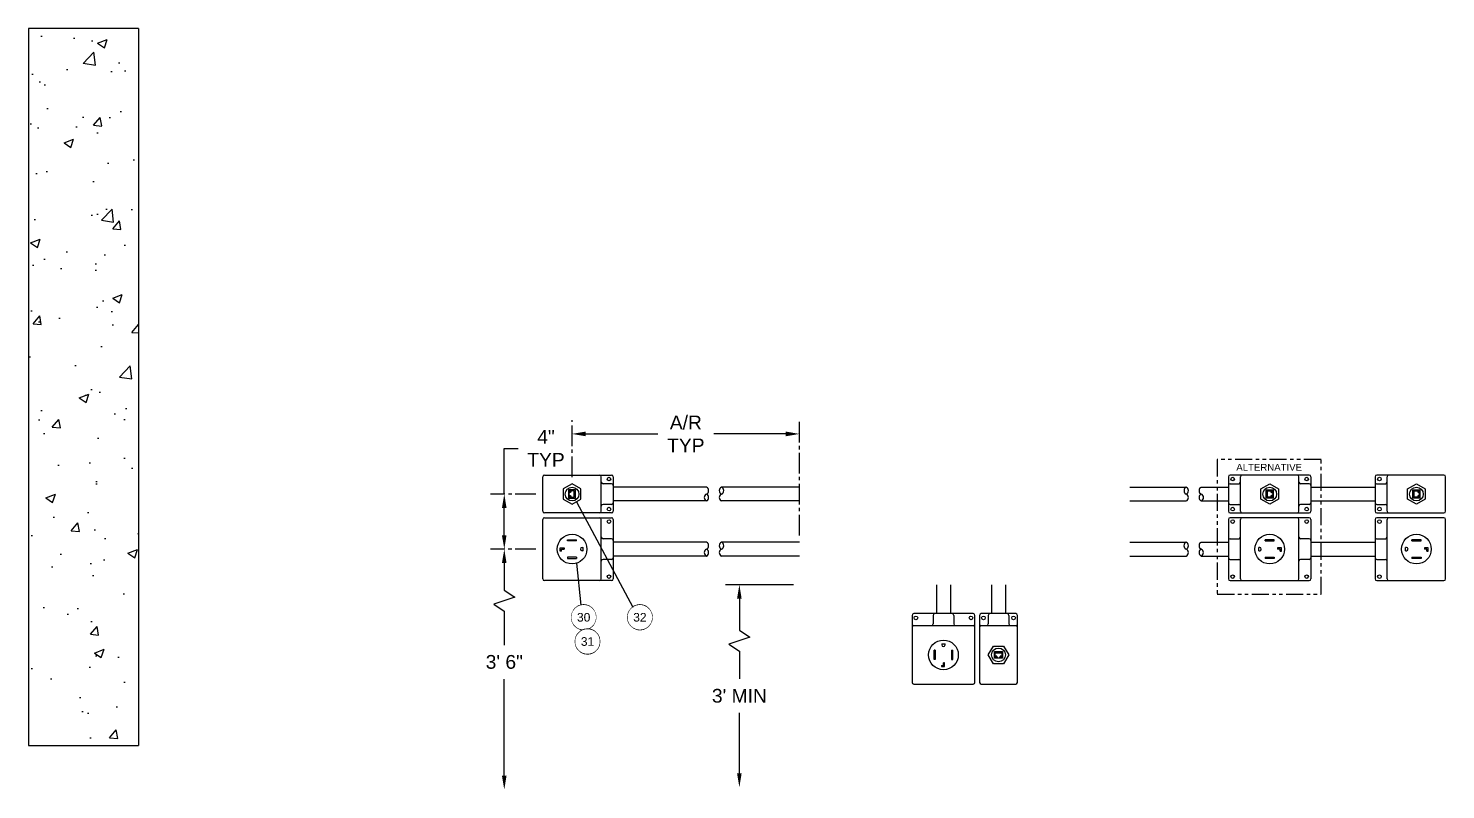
# Model space of a CAD drawing. Header units: inches. Extents: x -228 to 241, y -155 to 115.
# Drawn here: x 114.2 to 217.1, y -8 to 47.3 of the extents above; entities that cross this region are included whole.
import ezdxf
from ezdxf.enums import TextEntityAlignment as Align

# ---------------------------------------------------------------- set-up
doc = ezdxf.new("R2010")
doc.units = ezdxf.units.IN
doc.header["$MEASUREMENT"] = 0
doc.set_wipeout_variables(frame=1)
doc.linetypes.add('CENTER2', pattern=[1.125, 0.75, -0.125, 0.125, -0.125])
doc.linetypes.add('PHANTOM', pattern=[2.5, 1.25, -0.25, 0.25, -0.25, 0.25, -0.25])
for name, color, linetype in [('DIM', 1, 'Continuous'), ('ELECTRICAL DEVICES', 30, 'Continuous'), ('PERMSTRUCT', 4, 'Continuous'), ('TXT', 4, 'Continuous'), ('WIREWAY', 253, 'Continuous'), ('WOODHEAD ENSP1F5', 81, 'Continuous')]:
    doc.layers.add(name, color=color, linetype=linetype)
doc.styles.add('Notes', font='arial.ttf', dxfattribs={"height": 0.125})
doc.styles.get("Standard").update_dxf_attribs({"font": 'arial.ttf'})
doc.dimstyles.new('MEP', dxfattribs={"dimtxt": 0.125, "dimasz": 0.125, "dimexe": 0.125, "dimexo": 0.0625, "dimgap": 0.09, "dimtad": 0, "dimtih": 1, "dimtoh": 1, "dimdec": 5, "dimzin": 3, "dimdsep": 46, "dimlunit": 4, "dimtxsty": 'Standard', "dimcen": 0.125, "dimazin": 2, "dimtfac": 1, "dimtdec": 5, "dimtofl": 0, "dimtmove": 0, "dimatfit": 3, "dimfxl": 1, "dimfrac": 1, "dimtolj": 1, "dimtzin": 0, "dimarcsym": 0})

# ---------------------------------------------------------------- blocks, each defined once
blk = doc.blocks.new('*D43')
at = {"layer": 'Defpoints', "color": 0, "transparency": 16777216}
for p in [(170.28, 6.85), (165.84, -7.86), (165.84, -7.86)]:
    blk.add_point(p, dxfattribs=at)
at = {"layer": 'DIM', "color": 0, "lineweight": -2, "transparency": 16777216}
for p, q in [((169.78, 6.85), (164.84, 6.85)), ((165.84, 5.85), (165.84, 3.55)), ((165.84, 3.55), (166.6, 3.04)), ((166.6, 3.04), (165.07, 2.53)), ((165.07, 2.53), (165.84, 2.02)), ((165.84, 2.02), (165.84, 0.01)), ((165.84, -6.86), (165.84, -2.46))]:
    blk.add_line(p, q, dxfattribs=at)
at = {"layer": 'DIM', "color": 0, "transparency": 16777216}
for points in [[(165.67, 5.85), (166, 5.85), (165.84, 6.85)], [(165.67, -6.86), (166, -6.86), (165.84, -7.86)]]:
    blk.add_solid(points, dxfattribs=at)
at = {"layer": 'DIM', "color": 0, "transparency": 16777216, "insert": (165.84, -1.22), "char_height": 1, "attachment_point": 5}
blk.add_mtext("\\A1;3' MIN", dxfattribs=at)
blk = doc.blocks.new('*D44')
at = {"layer": 'Defpoints', "color": 0, "ltscale": 2, "transparency": 16777216}
for p in [(153.68, 17.81), (153.68, 14.18), (170.21, 9.94)]:
    blk.add_point(p, dxfattribs=at)
at = {"layer": 'DIM', "color": 0, "linetype": 'CENTER2', "lineweight": -2, "ltscale": 2, "transparency": 16777216}
for p, q in [((153.68, 14.68), (153.68, 18.81)), ((170.21, 10.44), (170.21, 18.81))]:
    blk.add_line(p, q, dxfattribs=at)
at = {"layer": 'DIM', "color": 0, "lineweight": -2, "ltscale": 2, "transparency": 16777216}
for p, q in [((154.68, 17.81), (159.91, 17.81)), ((169.21, 17.81), (163.98, 17.81))]:
    blk.add_line(p, q, dxfattribs=at)
at = {"layer": 'DIM', "color": 0, "ltscale": 2, "transparency": 16777216}
for points in [[(154.68, 17.98), (154.68, 17.64), (153.68, 17.81)], [(169.21, 17.98), (169.21, 17.64), (170.21, 17.81)]]:
    blk.add_solid(points, dxfattribs=at)
at = {"layer": 'DIM', "color": 0, "ltscale": 2, "transparency": 16777216, "insert": (161.95, 17.81), "char_height": 1, "attachment_point": 5}
blk.add_mtext('\\A1;A/R\\PTYP', dxfattribs=at)
blk = doc.blocks.new('*D42')
at = {"layer": 'Defpoints', "color": 0, "ltscale": 2, "transparency": 16777216}
for p in [(151.54, 9.44), (148.76, -8.03), (148.76, -8.03)]:
    blk.add_point(p, dxfattribs=at)
at = {"layer": 'DIM', "color": 0, "linetype": 'CENTER2', "lineweight": -2, "ltscale": 2, "transparency": 16777216}
blk.add_line((151.04, 9.44), (147.76, 9.44), dxfattribs=at)
at = {"layer": 'DIM', "color": 0, "lineweight": -2, "ltscale": 2, "transparency": 16777216}
for p, q in [((148.76, 8.44), (148.76, 6.47)), ((148.76, 6.47), (149.52, 5.96)), ((149.52, 5.96), (147.99, 5.45)), ((147.99, 5.45), (148.76, 4.94)), ((148.76, 4.94), (148.76, 2.47)), ((148.76, -7.03), (148.76, 0))]:
    blk.add_line(p, q, dxfattribs=at)
at = {"layer": 'DIM', "color": 0, "ltscale": 2, "transparency": 16777216}
for points in [[(148.59, 8.44), (148.92, 8.44), (148.76, 9.44)], [(148.59, -7.03), (148.92, -7.03), (148.76, -8.03)]]:
    blk.add_solid(points, dxfattribs=at)
at = {"layer": 'DIM', "color": 0, "ltscale": 2, "transparency": 16777216, "insert": (148.76, 1.24), "char_height": 1, "attachment_point": 5}
blk.add_mtext('\\A1;3\' 6"', dxfattribs=at)
blk = doc.blocks.new('*D45')
at = {"layer": 'Defpoints', "color": 0, "ltscale": 2, "transparency": 16777216}
for p in [(151.56, 13.44), (148.76, 9.44), (151.56, 9.44)]:
    blk.add_point(p, dxfattribs=at)
at = {"layer": 'DIM', "color": 0, "lineweight": -2, "ltscale": 2, "transparency": 16777216}
for p, q in [((148.76, 13.44), (148.76, 16.76)), ((148.76, 16.76), (149.76, 16.76)), ((148.76, 10.44), (148.76, 12.44))]:
    blk.add_line(p, q, dxfattribs=at)
at = {"layer": 'DIM', "color": 0, "linetype": 'CENTER2', "lineweight": -2, "ltscale": 2, "transparency": 16777216}
for p, q in [((151.06, 13.44), (147.76, 13.44)), ((151.06, 9.44), (147.76, 9.44))]:
    blk.add_line(p, q, dxfattribs=at)
at = {"layer": 'DIM', "color": 0, "ltscale": 2, "transparency": 16777216}
for points in [[(148.59, 12.44), (148.92, 12.44), (148.76, 13.44)], [(148.59, 10.44), (148.92, 10.44), (148.76, 9.44)]]:
    blk.add_solid(points, dxfattribs=at)
at = {"layer": 'DIM', "color": 0, "ltscale": 2, "transparency": 16777216, "insert": (151.79, 16.76), "char_height": 1, "attachment_point": 5}
blk.add_mtext('\\A1;4"\\PTYP', dxfattribs=at)
blk = doc.blocks.new('ITEM BALLOON')
blk.add_lwpolyline([(-0.006, 0.179), (-0.017, 0.178), (-0.028, 0.176), (-0.039, 0.174), (-0.05, 0.172), (-0.061, 0.168), (-0.071, 0.164), (-0.081, 0.159), (-0.091, 0.154), (-0.1, 0.148), (-0.109, 0.141), (-0.118, 0.134), (-0.126, 0.126), (-0.134, 0.118), (-0.141, 0.109), (-0.148, 0.1), (-0.154, 0.091), (-0.159, 0.081), (-0.164, 0.071), (-0.168, 0.061), (-0.172, 0.05), (-0.174, 0.039), (-0.176, 0.028), (-0.178, 0.017), (-0.179, 0.006), (-0.179, -0.006), (-0.178, -0.017), (-0.176, -0.028), (-0.174, -0.039), (-0.172, -0.05), (-0.168, -0.061), (-0.164, -0.071), (-0.159, -0.081), (-0.154, -0.091), (-0.148, -0.1), (-0.141, -0.109), (-0.134, -0.118), (-0.126, -0.126), (-0.118, -0.134), (-0.109, -0.141), (-0.1, -0.148), (-0.091, -0.154), (-0.081, -0.159), (-0.071, -0.164), (-0.061, -0.168), (-0.05, -0.172), (-0.039, -0.174), (-0.028, -0.176), (-0.017, -0.178), (-0.006, -0.179), (0.006, -0.179), (0.017, -0.178), (0.028, -0.176), (0.039, -0.174), (0.05, -0.172), (0.061, -0.168), (0.071, -0.164), (0.081, -0.159), (0.091, -0.154), (0.1, -0.148), (0.109, -0.141), (0.118, -0.134), (0.126, -0.126), (0.134, -0.118), (0.141, -0.109), (0.148, -0.1), (0.154, -0.091), (0.159, -0.081), (0.164, -0.071), (0.168, -0.061), (0.172, -0.05), (0.174, -0.039), (0.176, -0.028), (0.178, -0.017), (0.179, -0.006), (0.179, 0.006), (0.178, 0.017), (0.176, 0.028), (0.174, 0.039), (0.172, 0.05), (0.168, 0.061), (0.164, 0.071), (0.159, 0.081), (0.154, 0.091), (0.148, 0.1), (0.141, 0.109), (0.134, 0.118), (0.126, 0.126), (0.118, 0.134), (0.109, 0.141), (0.1, 0.148), (0.091, 0.154), (0.081, 0.159), (0.071, 0.164), (0.061, 0.168), (0.05, 0.172), (0.039, 0.174), (0.028, 0.176), (0.017, 0.178), (0.006, 0.179)], close=True)
blk.add_wipeout([(-0.006, 0.179), (-0.017, 0.178), (-0.028, 0.176), (-0.039, 0.174), (-0.05, 0.172), (-0.061, 0.168), (-0.071, 0.164), (-0.081, 0.159), (-0.091, 0.154), (-0.1, 0.148), (-0.109, 0.141), (-0.118, 0.134), (-0.126, 0.126), (-0.134, 0.118), (-0.141, 0.109), (-0.148, 0.1), (-0.154, 0.091), (-0.159, 0.081), (-0.164, 0.071), (-0.168, 0.061), (-0.172, 0.05), (-0.174, 0.039), (-0.176, 0.028), (-0.178, 0.017), (-0.179, 0.006), (-0.179, -0.006), (-0.178, -0.017), (-0.176, -0.028), (-0.174, -0.039), (-0.172, -0.05), (-0.168, -0.061), (-0.164, -0.071), (-0.159, -0.081), (-0.154, -0.091), (-0.148, -0.1), (-0.141, -0.109), (-0.134, -0.118), (-0.126, -0.126), (-0.118, -0.134), (-0.109, -0.141), (-0.1, -0.148), (-0.091, -0.154), (-0.081, -0.159), (-0.071, -0.164), (-0.061, -0.168), (-0.05, -0.172), (-0.039, -0.174), (-0.028, -0.176), (-0.017, -0.178), (-0.006, -0.179), (0.006, -0.179), (0.017, -0.178), (0.028, -0.176), (0.039, -0.174), (0.05, -0.172), (0.061, -0.168), (0.071, -0.164), (0.081, -0.159), (0.091, -0.154), (0.1, -0.148), (0.109, -0.141), (0.118, -0.134), (0.126, -0.126), (0.134, -0.118), (0.141, -0.109), (0.148, -0.1), (0.154, -0.091), (0.159, -0.081), (0.164, -0.071), (0.168, -0.061), (0.172, -0.05), (0.174, -0.039), (0.176, -0.028), (0.178, -0.017), (0.179, -0.006), (0.179, 0.006), (0.178, 0.017), (0.176, 0.028), (0.174, 0.039), (0.172, 0.05), (0.168, 0.061), (0.164, 0.071), (0.159, 0.081), (0.154, 0.091), (0.148, 0.1), (0.141, 0.109), (0.134, 0.118), (0.126, 0.126), (0.118, 0.134), (0.109, 0.141), (0.1, 0.148), (0.091, 0.154), (0.081, 0.159), (0.071, 0.164), (0.061, 0.168), (0.05, 0.172), (0.039, 0.174), (0.028, 0.176), (0.017, 0.178), (0.006, 0.179)])
at = {"style": 'Notes'}
blk.add_attdef('X', text='', height=0.125, dxfattribs=at).set_placement((0, 0), align=Align.MIDDLE_CENTER)

msp = doc.modelspace()

# ---------------------------------------------------------------- hatches: boundary and pattern name
at = {"layer": 'PERMSTRUCT'}
h = msp.add_hatch(dxfattribs=at)
h.set_pattern_fill('AR-CONC', color=256, style=0)
h.set_pattern_definition([(50, (92.767, -9.288), (7.1726, -0.6275), [0.75, -8.25]), (355, (92.767, -9.288), (-1.3875, 7.5219), [0.6, -6.6]), (100.451, (93.3646, -9.34), (5.7851, 6.8944), [0.6374, -7.0114]), (46.184, (92.767, -7.288), (10.6724, -1.6552), [1.125, -12.375]), (96.636, (93.656, -7.426), (9.3466, 9.7412), [0.9561, -10.5171]), (351.184, (92.767, -7.288), (9.3466, 9.7412), [0.9, -9.9]), (21, (93.767, -7.788), (5.96907, -4.0262), [0.75, -8.25]), (326, (93.767, -7.788), (2.43315, 7.2515), [0.6, -6.6]), (71.451, (94.2644, -8.1235), (8.4022, 3.2253), [0.6374, -7.0114]), (37.5, (92.767, -9.288), (0.1216, 3.32894), [0, -6.52, 0, -6.7, 0, -6.625]), (7.5, (92.767, -9.288), (2.6307, 3.94412), [0, -3.82, 0, -6.37, 0, -2.525]), (327.5, (90.537, -9.288), (5.33822, -0.22555), [0, -2.5, 0, -7.8, 0, -10.35]), (317.5, (89.537, -9.288), (5.83186, 1.00105), [0, -3.25, 0, -5.18, 0, -7.35])])
h.paths.add_polyline_path([(122.181686, 47.275544), (114.181686, 47.275544), (114.181686, -4.821708), (122.181686, -4.821708)])

# ---------------------------------------------------------------- linework, layer by layer
at = {"layer": 'Defpoints'}
for p, q in [((114.181686, 47.275544), (114.181686, -4.821708)), ((122.181686, 47.275544), (114.181686, 47.275544)), ((114.181686, -4.821708), (122.181686, -4.821708))]:
    msp.add_line(p, q, dxfattribs=at)
at = {"layer": 'ELECTRICAL DEVICES'}
for p, q in [((152.829517, 9.289904), (152.829517, 9.52609)), ((152.829517, 9.52609), (153.103314, 9.52609)), ((152.921065, 9.289904), (152.829517, 9.289904)), ((152.921065, 9.289904), (152.921065, 9.434543)), ((152.921065, 9.434543), (153.103314, 9.434543)), ((153.103314, 9.52609), (153.103314, 9.434543)), ((153.346487, 10.127367), (154.014786, 10.127367)), ((153.346487, 10.035819), (153.346487, 10.127367)), ((154.014786, 10.035819), (153.346487, 10.035819)), ((154.014786, 10.035819), (154.014786, 10.127367)), ((154.407672, 9.557745), (154.480042, 9.557745)), ((154.480042, 9.322956), (154.407672, 9.322956)), ((154.480042, 9.322956), (154.480042, 9.557745)), ((203.565489, 9.322956), (203.565489, 9.557745)), ((203.637859, 9.557745), (203.565489, 9.557745)), ((203.565489, 9.322956), (203.637859, 9.322956)), ((204.699044, 10.127367), (204.030745, 10.127367)), ((204.030745, 10.035819), (204.030745, 10.127367)), ((204.030745, 10.035819), (204.699044, 10.035819)), ((204.699044, 10.035819), (204.699044, 10.127367)), ((205.216013, 9.52609), (204.942217, 9.52609)), ((204.942217, 9.52609), (204.942217, 9.434543)), ((205.124466, 9.434543), (204.942217, 9.434543)), ((205.124466, 9.289904), (205.124466, 9.434543)), ((205.124466, 9.289904), (205.216013, 9.289904)), ((205.216013, 9.289904), (205.216013, 9.52609)), ((214.225223, 9.322956), (214.225223, 9.557745)), ((214.297594, 9.557745), (214.225223, 9.557745)), ((214.225223, 9.322956), (214.297594, 9.322956)), ((215.358778, 10.127367), (214.690479, 10.127367)), ((214.690479, 10.035819), (214.690479, 10.127367)), ((214.690479, 10.035819), (215.358778, 10.035819)), ((215.358778, 10.035819), (215.358778, 10.127367)), ((215.875748, 9.52609), (215.601952, 9.52609)), ((215.601952, 9.52609), (215.601952, 9.434543)), ((215.7842, 9.434543), (215.601952, 9.434543)), ((215.7842, 9.289904), (215.7842, 9.434543)), ((215.7842, 9.289904), (215.875748, 9.289904)), ((215.875748, 9.289904), (215.875748, 9.52609)), ((154.014786, 8.844882), (153.346487, 8.844882)), ((153.346487, 8.844882), (153.346487, 8.753334)), ((153.346487, 8.753334), (154.014786, 8.753334)), ((154.014786, 8.844882), (154.014786, 8.753334)), ((204.030745, 8.844882), (204.699044, 8.844882)), ((204.030745, 8.844882), (204.030745, 8.753334)), ((204.699044, 8.753334), (204.030745, 8.753334)), ((204.699044, 8.844882), (204.699044, 8.753334)), ((214.690479, 8.844882), (215.358778, 8.844882)), ((214.690479, 8.844882), (214.690479, 8.753334)), ((215.358778, 8.753334), (214.690479, 8.753334)), ((215.358778, 8.844882), (215.358778, 8.753334)), ((179.978505, 1.420698), (179.978505, 2.088997)), ((180.070052, 2.088997), (179.978505, 2.088997)), ((180.070052, 2.088997), (180.070052, 1.420698)), ((180.548126, 2.554253), (180.782916, 2.554253)), ((180.548126, 2.554253), (180.548126, 2.481883)), ((180.782916, 2.481883), (180.782916, 2.554253)), ((181.26099, 2.088997), (181.26099, 1.420698)), ((181.26099, 2.088997), (181.352537, 2.088997)), ((181.352537, 1.420698), (181.352537, 2.088997)), ((180.070052, 1.420698), (179.978505, 1.420698)), ((180.659713, 0.995276), (180.659713, 1.177524)), ((180.751261, 1.177524), (180.659713, 1.177524)), ((180.751261, 0.903728), (180.751261, 1.177524)), ((181.26099, 1.420698), (181.352537, 1.420698)), ((180.515074, 0.995276), (180.659713, 0.995276)), ((180.515074, 0.995276), (180.515074, 0.903728)), ((180.515074, 0.903728), (180.751261, 0.903728))]:
    msp.add_line(p, q, dxfattribs=at)
for centre in [(153.680637, 9.44035), (204.364894, 9.44035), (215.024629, 9.44035), (180.665521, 1.754847)]:
    msp.add_circle(centre, 1.078125, dxfattribs=at)
for centre, start, end in [((154.407672, 9.44035), 90, 270), ((203.637859, 9.44035), 270, 90), ((214.297594, 9.44035), 270, 90), ((180.665521, 2.481883), 180, 0)]:
    msp.add_arc(centre, 0.117395, start, end, dxfattribs=at)
at = {"layer": 'PERMSTRUCT'}
msp.add_line((122.181686, 47.275544), (122.181686, -4.821708), dxfattribs=at)
at = {"layer": 'TXT', "linetype": 'PHANTOM'}
msp.add_lwpolyline([(200.558378, 6.170335), (208.098695, 6.170335), (208.098695, 15.960437), (200.558378, 15.960437)], close=True, dxfattribs=at)
at = {"layer": 'WIREWAY'}
for p, q in [((151.555637, 12.19035), (151.555637, 14.69035)), ((151.680637, 14.81535), (156.555637, 14.81535)), ((155.805637, 12.19035), (155.805637, 14.69035)), ((156.680637, 14.69035), (156.680637, 12.19035)), ((201.364894, 14.69035), (201.364894, 12.19035)), ((207.239894, 14.81535), (201.489894, 14.81535)), ((202.239894, 12.19035), (202.239894, 14.69035)), ((206.489894, 12.19035), (206.489894, 14.69035)), ((206.489894, 12.19035), (206.489894, 14.69035)), ((207.364894, 14.69035), (207.364894, 12.19035)), ((212.024629, 14.69035), (212.024629, 12.19035)), ((217.024629, 14.81535), (212.149629, 14.81535)), ((212.899629, 12.19035), (212.899629, 14.69035)), ((217.149629, 12.19035), (217.149629, 14.69035)), ((156.555637, 14.19035), (155.930637, 14.19035)), ((163.446266, 13.94035), (156.680637, 13.94035)), ((170.211896, 13.94035), (164.539684, 13.94035)), ((194.212896, 13.94035), (198.30204, 13.94035)), ((199.395458, 13.94035), (201.364894, 13.94035)), ((201.489894, 14.19035), (202.114894, 14.19035)), ((207.239894, 14.19035), (206.614894, 14.19035)), ((207.364894, 13.94035), (212.024629, 13.94035)), ((212.149629, 14.19035), (212.774629, 14.19035)), ((156.555637, 12.69035), (155.930637, 12.69035)), ((163.446266, 12.94035), (156.680637, 12.94035)), ((170.211896, 12.94035), (164.539684, 12.94035)), ((194.212896, 12.94035), (198.30204, 12.94035)), ((199.395458, 12.94035), (201.364894, 12.94035)), ((201.489894, 12.69035), (202.114894, 12.69035)), ((207.239894, 12.69035), (206.614894, 12.69035)), ((207.364894, 12.94035), (212.024629, 12.94035)), ((212.149629, 12.69035), (212.774629, 12.69035)), ((151.555637, 7.2841), (151.555637, 11.5966)), ((156.555637, 12.06535), (151.680637, 12.06535)), ((151.680637, 11.7216), (156.555637, 11.7216)), ((155.805637, 7.2841), (155.805637, 11.5966)), ((156.680637, 11.5966), (156.680637, 7.2841)), ((201.364894, 11.5966), (201.364894, 7.2841)), ((201.489894, 12.06535), (207.239894, 12.06535)), ((207.239894, 11.7216), (201.489894, 11.7216)), ((202.239894, 7.2841), (202.239894, 11.5966)), ((206.489894, 7.2841), (206.489894, 11.5966)), ((206.489894, 7.2841), (206.489894, 11.5966)), ((207.364894, 11.5966), (207.364894, 7.2841)), ((212.024629, 11.5966), (212.024629, 7.2841)), ((212.149629, 12.06535), (217.024629, 12.06535)), ((217.024629, 11.7216), (212.149629, 11.7216)), ((212.899629, 7.2841), (212.899629, 11.5966)), ((217.149629, 7.2841), (217.149629, 11.5966)), ((156.555637, 10.19035), (155.930637, 10.19035)), ((163.446266, 9.94035), (156.680637, 9.94035)), ((170.211896, 9.94035), (164.539684, 9.94035)), ((194.211896, 9.94035), (198.30104, 9.94035)), ((199.394458, 9.94035), (201.364894, 9.94035)), ((201.489894, 10.19035), (202.114894, 10.19035)), ((207.239894, 10.19035), (206.614894, 10.19035)), ((207.364894, 9.94035), (212.023629, 9.94035)), ((212.149629, 10.19035), (212.774629, 10.19035)), ((156.555637, 8.69035), (155.930637, 8.69035)), ((163.446266, 8.94035), (156.680637, 8.94035)), ((170.211896, 8.94035), (164.539684, 8.94035)), ((194.211896, 8.94035), (198.30104, 8.94035)), ((199.394458, 8.94035), (201.364894, 8.94035)), ((201.489894, 8.69035), (202.114894, 8.69035)), ((207.239894, 8.69035), (206.614894, 8.69035)), ((207.364894, 8.94035), (212.023629, 8.94035)), ((212.149629, 8.69035), (212.774629, 8.69035)), ((156.555637, 7.1591), (151.680637, 7.1591)), ((180.165521, 6.85341), (180.165521, 4.754847)), ((181.165521, 6.85341), (181.165521, 4.754847)), ((184.165521, 6.85341), (184.165521, 4.754847)), ((185.165521, 6.85341), (185.165521, 4.754847)), ((201.489894, 7.1591), (207.239894, 7.1591)), ((212.149629, 7.1591), (217.024629, 7.1591)), ((178.384271, 4.629847), (178.384271, -0.245153)), ((182.821771, 4.754847), (178.509271, 4.754847)), ((179.915521, 4.629847), (179.915521, 4.004847)), ((181.415521, 4.629847), (181.415521, 4.004847)), ((182.946771, -0.245153), (182.946771, 4.629847)), ((183.290521, 4.629847), (183.290521, -0.245153)), ((185.915521, 4.754847), (183.415521, 4.754847)), ((183.915521, 4.629847), (183.915521, 4.004847)), ((185.415521, 4.629847), (185.415521, 4.004847)), ((186.040521, -0.245153), (186.040521, 4.629847)), ((178.509271, 3.879847), (182.821771, 3.879847)), ((183.415521, 3.879847), (185.915521, 3.879847)), ((178.509271, -0.370153), (182.821771, -0.370153)), ((183.415521, -0.370153), (185.915521, -0.370153))]:
    msp.add_line(p, q, dxfattribs=at)
for centre in [(156.368137, 14.5341), (201.677394, 14.5341), (207.052394, 14.5341), (212.337129, 14.5341), (156.368137, 12.3466), (201.677394, 12.3466), (207.052394, 12.3466), (212.337129, 12.3466), (156.368137, 11.44035), (201.677394, 11.44035), (207.052394, 11.44035), (212.337129, 11.44035), (156.368137, 7.44035), (201.677394, 7.44035), (207.052394, 7.44035), (212.337129, 7.44035), (178.665521, 4.442347), (182.665521, 4.442347), (183.571771, 4.442347), (185.759271, 4.442347)]:
    msp.add_circle(centre, 0.1325, dxfattribs=at)
for centre, radius, start, end in [((151.680637, 14.69035), 0.125, 90, 180), ((155.680637, 14.69035), 0.125, 0, 90), ((156.555637, 14.69035), 0.125, 0, 90), ((201.489894, 14.69035), 0.125, 90, 180), ((202.364894, 14.69035), 0.125, 90, 180), ((206.364894, 14.69035), 0.125, 0, 90), ((206.364894, 14.69035), 0.125, 0, 90), ((207.239894, 14.69035), 0.125, 0, 90), ((212.149629, 14.69035), 0.125, 90, 180), ((213.024629, 14.69035), 0.125, 90, 180), ((217.024629, 14.69035), 0.125, 0, 90), ((155.930637, 14.31535), 0.125, 180, 270), ((156.555637, 14.06535), 0.125, 0, 90), ((163.560014, 13.19035), 0.274661, 114.4651909, 245.5348091), ((163.332518, 13.69035), 0.274661, 294.4651909, 65.5348091), ((163.332518, 13.19035), 0.274661, 294.4651909, 65.5348091), ((164.653432, 13.69035), 0.274661, 114.4651909, 245.5348091), ((164.653432, 13.19035), 0.274661, 114.4651909, 245.5348091), ((164.425936, 13.69035), 0.274661, 294.4651909, 65.5348091), ((198.415788, 13.69035), 0.274661, 114.4651909, 245.5348091), ((198.188292, 13.69035), 0.274661, 294.4651909, 65.5348091), ((198.188292, 13.19035), 0.274661, 294.4651909, 65.5348091), ((199.509206, 13.69035), 0.274661, 114.4651909, 245.5348091), ((199.509206, 13.19035), 0.274661, 114.4651909, 245.5348091), ((199.28171, 13.19035), 0.274661, 294.4651909, 65.5348091), ((201.489894, 14.06535), 0.125, 90, 180), ((202.114894, 14.31535), 0.125, 270, 0), ((206.614894, 14.31535), 0.125, 180, 270), ((207.239894, 14.06535), 0.125, 0, 90), ((212.149629, 14.06535), 0.125, 90, 180), ((212.774629, 14.31535), 0.125, 270, 0), ((155.930637, 12.56535), 0.125, 90, 180), ((156.555637, 12.81535), 0.125, 270, 0), ((201.489894, 12.81535), 0.125, 180, 270), ((202.114894, 12.56535), 0.125, 0, 90), ((206.614894, 12.56535), 0.125, 90, 180), ((207.239894, 12.81535), 0.125, 270, 0), ((212.149629, 12.81535), 0.125, 180, 270), ((212.774629, 12.56535), 0.125, 0, 90), ((151.680637, 12.19035), 0.125, 180, 270), ((151.680637, 11.5966), 0.125, 90, 180), ((155.680637, 12.19035), 0.125, 270, 0), ((155.680637, 11.5966), 0.125, 0, 90), ((156.555637, 12.19035), 0.125, 270, 0), ((156.555637, 11.5966), 0.125, 0, 90), ((201.489894, 12.19035), 0.125, 180, 270), ((201.489894, 11.5966), 0.125, 90, 180), ((202.364894, 12.19035), 0.125, 180, 270), ((202.364894, 11.5966), 0.125, 90, 180), ((206.364894, 12.19035), 0.125, 270, 0), ((206.364894, 12.19035), 0.125, 270, 0), ((206.364894, 11.5966), 0.125, 0, 90), ((206.364894, 11.5966), 0.125, 0, 90), ((207.239894, 12.19035), 0.125, 270, 0), ((207.239894, 11.5966), 0.125, 0, 90), ((212.149629, 12.19035), 0.125, 180, 270), ((212.149629, 11.5966), 0.125, 90, 180), ((213.024629, 12.19035), 0.125, 180, 270), ((213.024629, 11.5966), 0.125, 90, 180), ((217.024629, 12.19035), 0.125, 270, 0), ((217.024629, 11.5966), 0.125, 0, 90), ((155.930637, 10.31535), 0.125, 180, 270), ((202.114894, 10.31535), 0.125, 270, 0), ((206.614894, 10.31535), 0.125, 180, 270), ((212.774629, 10.31535), 0.125, 270, 0), ((156.555637, 10.06535), 0.125, 0, 90), ((163.560014, 9.19035), 0.274661, 114.4651909, 245.5348091), ((163.332518, 9.69035), 0.274661, 294.4651909, 65.5348091), ((163.332518, 9.19035), 0.274661, 294.4651909, 65.5348091), ((164.653432, 9.69035), 0.274661, 114.4651909, 245.5348091), ((164.653432, 9.19035), 0.274661, 114.4651909, 245.5348091), ((164.425936, 9.69035), 0.274661, 294.4651909, 65.5348091), ((198.414789, 9.69035), 0.274661, 114.4651909, 245.5348091), ((198.187292, 9.69035), 0.274661, 294.4651909, 65.5348091), ((198.187292, 9.19035), 0.274661, 294.4651909, 65.5348091), ((199.508207, 9.69035), 0.274661, 114.4651909, 245.5348091), ((199.508207, 9.19035), 0.274661, 114.4651909, 245.5348091), ((199.28071, 9.19035), 0.274661, 294.4651909, 65.5348091), ((201.489894, 10.06535), 0.125, 90, 180), ((207.239894, 10.06535), 0.125, 0, 90), ((212.149629, 10.06535), 0.125, 90, 180), ((155.930637, 8.56535), 0.125, 90, 180), ((156.555637, 8.81535), 0.125, 270, 0), ((201.489894, 8.81535), 0.125, 180, 270), ((202.114894, 8.56535), 0.125, 0, 90), ((206.614894, 8.56535), 0.125, 90, 180), ((207.239894, 8.81535), 0.125, 270, 0), ((212.149629, 8.81535), 0.125, 180, 270), ((212.774629, 8.56535), 0.125, 0, 90), ((151.680637, 7.2841), 0.125, 180, 270), ((155.680637, 7.2841), 0.125, 270, 0), ((156.555637, 7.2841), 0.125, 270, 0), ((201.489894, 7.2841), 0.125, 180, 270), ((202.364894, 7.2841), 0.125, 180, 270), ((206.364894, 7.2841), 0.125, 270, 0), ((206.364894, 7.2841), 0.125, 270, 0), ((207.239894, 7.2841), 0.125, 270, 0), ((212.149629, 7.2841), 0.125, 180, 270), ((213.024629, 7.2841), 0.125, 180, 270), ((217.024629, 7.2841), 0.125, 270, 0), ((178.509271, 4.629847), 0.125, 90, 180), ((180.040521, 4.629847), 0.125, 90, 180), ((181.290521, 4.629847), 0.125, 0, 90), ((182.821771, 4.629847), 0.125, 0, 90), ((183.415521, 4.629847), 0.125, 90, 180), ((184.040521, 4.629847), 0.125, 90, 180), ((185.290521, 4.629847), 0.125, 0, 90), ((185.915521, 4.629847), 0.125, 0, 90), ((178.509271, 3.754847), 0.125, 90, 180), ((179.790521, 4.004847), 0.125, 270, 360), ((181.540521, 4.004847), 0.125, 180, 270), ((182.821771, 3.754847), 0.125, 0, 90), ((183.415521, 3.754847), 0.125, 90, 180), ((183.790521, 4.004847), 0.125, 270, 360), ((185.540521, 4.004847), 0.125, 180, 270), ((185.915521, 3.754847), 0.125, 0, 90), ((178.509271, -0.245153), 0.125, 180, 270), ((182.821771, -0.245153), 0.125, 270, 0), ((183.415521, -0.245153), 0.125, 180, 270), ((185.915521, -0.245153), 0.125, 270, 0)]:
    msp.add_arc(centre, radius, start, end, dxfattribs=at)
at = {"layer": 'WOODHEAD ENSP1F5'}
for p, q in [((153.928146, 13.740361), (153.433128, 13.740361)), ((153.433128, 13.740361), (153.433128, 13.140339)), ((153.468129, 13.521603), (153.448128, 13.521603)), ((153.448128, 13.521603), (153.448128, 13.359097)), ((153.838142, 13.676359), (153.468129, 13.676359)), ((153.468129, 13.676359), (153.468129, 13.521603)), ((153.468129, 13.676359), (153.468129, 13.591356)), ((153.548132, 13.676359), (153.468129, 13.676359)), ((153.468129, 13.591356), (153.548132, 13.591356)), ((153.523131, 13.521603), (153.468129, 13.521603)), ((153.588133, 13.567355), (153.523131, 13.567355)), ((153.523131, 13.567355), (153.523131, 13.521603)), ((153.548132, 13.591356), (153.548132, 13.676359)), ((153.588133, 13.676359), (153.588133, 13.567355)), ((153.838142, 13.204342), (153.838142, 13.676359)), ((153.928146, 13.140339), (153.928146, 13.740361)), ((204.117385, 13.140339), (204.117385, 13.740361)), ((204.117385, 13.740361), (204.612403, 13.740361)), ((204.207389, 13.676359), (204.577402, 13.676359)), ((204.207389, 13.204342), (204.207389, 13.676359)), ((204.457398, 13.676359), (204.457398, 13.567355)), ((204.457398, 13.567355), (204.5224, 13.567355)), ((204.497399, 13.591356), (204.497399, 13.676359)), ((204.497399, 13.676359), (204.577402, 13.676359)), ((204.577402, 13.591356), (204.497399, 13.591356)), ((204.5224, 13.567355), (204.5224, 13.521603)), ((204.5224, 13.521603), (204.577402, 13.521603)), ((204.577402, 13.676359), (204.577402, 13.521603)), ((204.577402, 13.676359), (204.577402, 13.591356)), ((204.577402, 13.521603), (204.597403, 13.521603)), ((204.597403, 13.521603), (204.597403, 13.359097)), ((204.612403, 13.740361), (204.612403, 13.140339)), ((214.77712, 13.140339), (214.77712, 13.740361)), ((214.77712, 13.740361), (215.272138, 13.740361)), ((214.867123, 13.676359), (215.237137, 13.676359)), ((214.867123, 13.204342), (214.867123, 13.676359)), ((215.117132, 13.676359), (215.117132, 13.567355)), ((215.117132, 13.567355), (215.182134, 13.567355)), ((215.157134, 13.591356), (215.157134, 13.676359)), ((215.157134, 13.676359), (215.237137, 13.676359)), ((215.237137, 13.591356), (215.157134, 13.591356)), ((215.182134, 13.567355), (215.182134, 13.521603)), ((215.182134, 13.521603), (215.237137, 13.521603)), ((215.237137, 13.676359), (215.237137, 13.521603)), ((215.237137, 13.676359), (215.237137, 13.591356)), ((215.237137, 13.521603), (215.257137, 13.521603)), ((215.257137, 13.521603), (215.257137, 13.359097)), ((215.272138, 13.740361), (215.272138, 13.140339)), ((153.433128, 13.140339), (153.928146, 13.140339)), ((153.448128, 13.359097), (153.468129, 13.359097)), ((153.468129, 13.359097), (153.523131, 13.359097)), ((153.468129, 13.359097), (153.468129, 13.204342)), ((153.548132, 13.289345), (153.468129, 13.289345)), ((153.468129, 13.289345), (153.468129, 13.204342)), ((153.468129, 13.204342), (153.838142, 13.204342)), ((153.468129, 13.204342), (153.548132, 13.204342)), ((153.523131, 13.359097), (153.523131, 13.313346)), ((153.523131, 13.313346), (153.588133, 13.313346)), ((153.548132, 13.204342), (153.548132, 13.289345)), ((153.588133, 13.313346), (153.588133, 13.204342)), ((204.612403, 13.140339), (204.117385, 13.140339)), ((204.577402, 13.204342), (204.207389, 13.204342)), ((204.5224, 13.313346), (204.457398, 13.313346)), ((204.457398, 13.313346), (204.457398, 13.204342)), ((204.497399, 13.204342), (204.497399, 13.289345)), ((204.497399, 13.289345), (204.577402, 13.289345)), ((204.577402, 13.204342), (204.497399, 13.204342)), ((204.577402, 13.359097), (204.5224, 13.359097)), ((204.5224, 13.359097), (204.5224, 13.313346)), ((204.597403, 13.359097), (204.577402, 13.359097)), ((204.577402, 13.359097), (204.577402, 13.204342)), ((204.577402, 13.289345), (204.577402, 13.204342)), ((215.272138, 13.140339), (214.77712, 13.140339)), ((215.237137, 13.204342), (214.867123, 13.204342)), ((215.182134, 13.313346), (215.117132, 13.313346)), ((215.117132, 13.313346), (215.117132, 13.204342)), ((215.157134, 13.204342), (215.157134, 13.289345)), ((215.157134, 13.289345), (215.237137, 13.289345)), ((215.237137, 13.204342), (215.157134, 13.204342)), ((215.237137, 13.359097), (215.182134, 13.359097)), ((215.182134, 13.359097), (215.182134, 13.313346)), ((215.257137, 13.359097), (215.237137, 13.359097)), ((215.237137, 13.359097), (215.237137, 13.204342)), ((215.237137, 13.289345), (215.237137, 13.204342)), ((184.36551, 2.002356), (184.965532, 2.002356)), ((184.36551, 1.507338), (184.36551, 2.002356)), ((184.965532, 1.507338), (184.36551, 1.507338)), ((184.429512, 1.54234), (184.429512, 1.912353)), ((184.429512, 1.912353), (184.90153, 1.912353)), ((184.538516, 1.662344), (184.429512, 1.662344)), ((184.429512, 1.622343), (184.514515, 1.622343)), ((184.429512, 1.54234), (184.429512, 1.622343)), ((184.584268, 1.54234), (184.429512, 1.54234)), ((184.514515, 1.54234), (184.429512, 1.54234)), ((184.514515, 1.622343), (184.514515, 1.54234)), ((184.538516, 1.597342), (184.538516, 1.662344)), ((184.584268, 1.597342), (184.538516, 1.597342)), ((184.584268, 1.54234), (184.584268, 1.597342)), ((184.584268, 1.522339), (184.584268, 1.54234)), ((184.746774, 1.522339), (184.584268, 1.522339)), ((184.792526, 1.597342), (184.746774, 1.597342)), ((184.746774, 1.597342), (184.746774, 1.54234)), ((184.90153, 1.54234), (184.746774, 1.54234)), ((184.746774, 1.54234), (184.746774, 1.522339)), ((184.90153, 1.662344), (184.792526, 1.662344)), ((184.792526, 1.662344), (184.792526, 1.597342)), ((184.816526, 1.622343), (184.90153, 1.622343)), ((184.816526, 1.54234), (184.816526, 1.622343)), ((184.90153, 1.54234), (184.816526, 1.54234)), ((184.90153, 1.912353), (184.90153, 1.54234)), ((184.90153, 1.622343), (184.90153, 1.54234)), ((184.965532, 2.002356), (184.965532, 1.507338))]:
    msp.add_line(p, q, dxfattribs=at)
at = {"layer": 'WOODHEAD ENSP1F5', "flags": 128}
for points in [[(153.038137, 13.069403), (153.680637, 12.698455), (154.323137, 13.069403), (154.323137, 13.811298), (153.680637, 14.182245), (153.038137, 13.811298)], [(205.007394, 13.069403), (204.364894, 12.698455), (203.722394, 13.069403), (203.722394, 13.811298), (204.364894, 14.182245), (205.007394, 13.811298)], [(215.667129, 13.069403), (215.024629, 12.698455), (214.382129, 13.069403), (214.382129, 13.811298), (215.024629, 14.182245), (215.667129, 13.811298)], [(184.294573, 1.112347), (183.923626, 1.754847), (184.294573, 2.397347), (185.036468, 2.397347), (185.407416, 1.754847), (185.036468, 1.112347)]]:
    msp.add_lwpolyline(points, close=True, dxfattribs=at)
at = {"layer": 'WOODHEAD ENSP1F5'}
for centre in [(153.680637, 13.44035), (204.364894, 13.44035), (215.024629, 13.44035), (184.665521, 1.754847)]:
    msp.add_circle(centre, 0.5, dxfattribs=at)

# ---------------------------------------------------------------- block references
at = {"layer": 'DIM'}
ref = msp.add_blockref('ITEM BALLOON', (154.526288, 4.48984), dxfattribs=dict(at, xscale=5, yscale=5, zscale=5))
ref.add_attrib('X', '30', dxfattribs={"height": 0.625, "style": 'Notes'}).set_placement((154.526288, 4.48984), align=Align.MIDDLE_CENTER)
ref = msp.add_blockref('ITEM BALLOON', (158.610903, 4.48984), dxfattribs=dict(at, xscale=5, yscale=5, zscale=5))
ref.add_attrib('X', '32', dxfattribs={"height": 0.625, "style": 'Notes'}).set_placement((158.610903, 4.48984), align=Align.MIDDLE_CENTER)

# ---------------------------------------------------------------- texts
at = {"layer": 'TXT', "style": 'Notes'}
msp.add_text('ALTERNATIVE', height=0.5, dxfattribs=at).set_placement((204.328536, 15.384915), align=Align.MIDDLE_CENTER)

# ---------------------------------------------------------------- dimensions: what is measured, and where the dimension line sits
at = {"layer": 'DIM', "ltscale": 2}
dim = msp.add_linear_dim(base=(153.680637, 17.808738), p1=(170.211896, 9.94035), p2=(153.680637, 14.182245), text='A/R\\PTYP', dimstyle='MEP', override={"dimscale": 8, "dimse2": 0}, dxfattribs=at)
dim.commit()
dim.dimension.update_dxf_attribs({"geometry": '*D44', "text_midpoint": (161.946266, 17.808738)})
for base, p1, p2, text, override, picture, middle in [((148.756264, 9.44035), (151.555637, 13.44035), (151.555637, 9.44035), '<>\\PTYP', {"dimscale": 8}, '*D45', (151.787997, 16.757895)), ((148.756264, -8.034492), (151.540807, 9.44035), (148.756264, -8.034492), '3\' 6"', {"dimscale": 8, "dimse2": 1}, '*D42', (148.756264, 1.235472))]:
    dim = msp.add_linear_dim(base=base, p1=p1, p2=p2, angle=90, text=text, dimstyle='MEP', override=override, dxfattribs=at)
    dim.commit()
    dim.dimension.update_dxf_attribs({"geometry": picture, "text_midpoint": middle, "dimtype": 160})
at = {"layer": 'DIM'}
dim = msp.add_linear_dim(base=(165.837251, -7.856739), p1=(170.284007, 6.85341), p2=(165.837251, -7.856739), angle=90, text="3' MIN", dimstyle='MEP', override={"dimscale": 8, "dimse2": 1}, dxfattribs=at)
dim.commit()
dim.dimension.update_dxf_attribs({"geometry": '*D43', "text_midpoint": (165.837251, -1.224375), "dimtype": 160})

# ---------------------------------------------------------------- next in the draw order: linework, layer by layer
for p, q in [((154.001887, 12.883929), (158.108897, 5.22852)), ((154.014786, 8.415315), (154.33146, 5.361448))]:
    msp.add_line(p, q, dxfattribs=at)

# ---------------------------------------------------------------- next in the draw order: block references
ref = msp.add_blockref('ITEM BALLOON', (154.805165, 2.729078), dxfattribs=dict(at, xscale=5, yscale=5, zscale=5))
ref.add_attrib('X', '31', dxfattribs={"height": 0.625, "style": 'Notes'}).set_placement((154.805165, 2.729078), align=Align.MIDDLE_CENTER)

doc.saveas('drawing.dxf')
